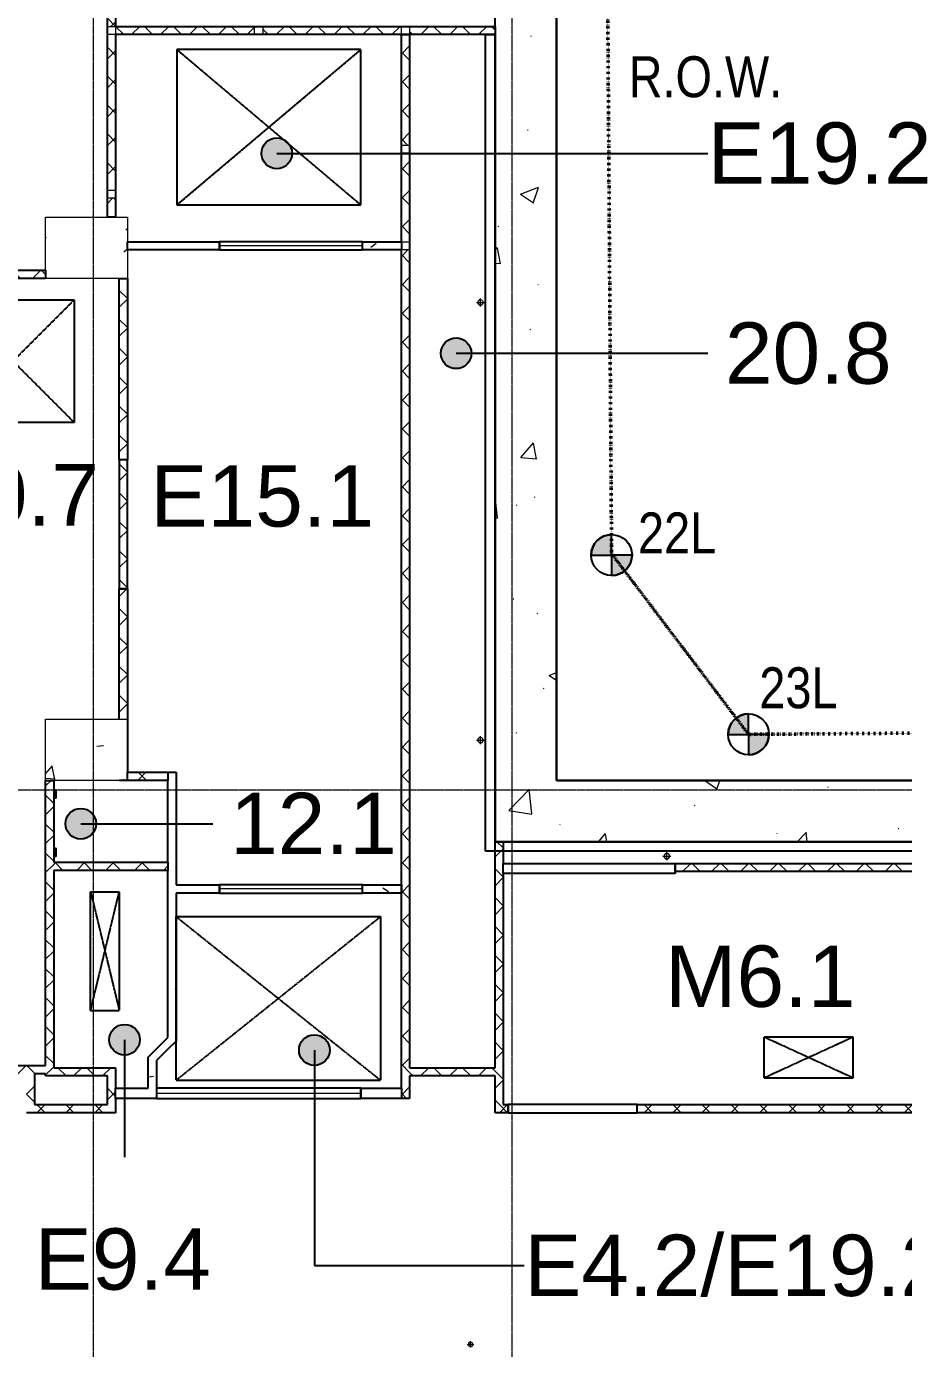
# Model space of a CAD drawing. Header units: millimetres. Extents: x 813027 to 1148939, y -931049 to -10.
# Drawn here: x 1045450 to 1066902, y -119003 to -86675 of the extents above; entities that cross this region are included whole.
import ezdxf

# ---------------------------------------------------------------- set-up
doc = ezdxf.new("R2010")
doc.units = ezdxf.units.MM
for name, pattern in [('DPA_Boundary 100', [7.5, 0, -1.5, 3, -1.5, 0, -1.5]), ('DPA_Grid _ Level 500', [5.5, 2.75, -0.75, 1.25, -0.75]), ('DPA_Hidden 100', [6, 4, -2])]:
    doc.linetypes.add(name, pattern=pattern)
for name, color, linetype, lineweight in [('A-ANNO-NOTE', 3, 'Continuous', 25), ('A-COLS', 5, 'Continuous', 9), ('A-COLS-E', 1, 'Continuous', 9), ('A-DETL', 1, 'Continuous', 25), ('A-DETL-GENF', 2, 'Continuous', 9), ('A-DOOR-E', 2, 'Continuous', 9), ('A-ROOM-IDEN', 3, 'Continuous', 25), ('A-WALL', 5, 'Continuous', 9), ('A-WALL-PATT', 1, 'Continuous', 25), ('G-ANNO-TEXT', 3, 'Continuous', 9), ('I-WALL', 5, 'Continuous', 25), ('M-HVAC-CDFF', 2, 'Continuous', 9), ('P-PIPE', 2, 'Continuous', 9), ('P-PIPE-CNTR', 2, 'Continuous', 9), ('S-COLS', 6, 'Continuous', 9), ('S-COLS-E', 2, 'Continuous', 9), ('S-GRID', 251, 'Continuous', 9), ('WALL-A', 3, 'Continuous', 25), ('WALL-E', 2, 'Continuous', 25), ('WALL-S', 5, 'Continuous', 25)]:
    doc.layers.add(name, color=color, linetype=linetype, lineweight=lineweight)
doc.styles.add('Arial Narrow_1', font='ARIALN.TTF', dxfattribs={"height": 1000})
doc.styles.add('Arial_1', font='arial.ttf', dxfattribs={"height": 1500})
pattern_1 = [(50, (-6.3, 1.8), (4554.602, -398.476), [476.25, -5238.75]), (355, (-6.3, 2), (-881.071, 4776.42), [381, -4191]), (100.451, (373, -31.4), (3673.565, 4377.916), [404.75, -4452.252]), (46.184, (-6.3, 1272), (6776.978, -1051.07), [714.375, -7858.125]), (96.636, (558.4, 1184), (5935.065, 6185.69), [607.126, -6678.38]), (351.184, (-6, 1272), (5935.12, 6185.636), [571.5, -6286.5]), (21, (628.7, 954.3), (3790.359, -2556.63), [476.25, -5238.75]), (326, (628.7, 954.3), (1545.052, 4604.703), [381, -4191]), (71.451, (944.5, 741.2), (5335.428, 2048.032), [404.75, -4452.252]), (37.5, (-6.3, 1.8), (77.215, 2113.876), [16.764, -4123.436, 16.764, -4237.736, -4206.875]), (37.5, (-6.3, 1.8), (77.215, 2113.876), [-8394.7, 16.764, -4190.111]), (7.5, (-6.3, 1.8), (1670.4916, 2504.5144), [16.764, -2408.936, 16.764, -4028.186, -1603.375]), (7.5, (-6.3, 1.8), (1670.4916, 2504.5144), [-6470.65, 16.764, -1586.611]), (327.5, (-1422.4, 1.8), (3389.7725, -143.2234), [16.764, -1570.736, 16.764, -4936.236, -6572.25]), (327.5, (-1422.4, 1.8), (3389.7725, -143.2234), [-6540.5, 16.764, -6555.486]), (317.5, (-2057.4, 1.8), (3703.232, 635.667), [16.764, -2046.986, 16.764, -3272.536, -4667.25]), (317.5, (-2057.4, 1.8), (3703.232, 635.667), [-5353.05, 16.764, -4650.486])]
pattern_2 = [(45, (-6.33, 1.8), (-353.5534, 353.5534), []), (135, (-6.33, 1.8), (-353.5534, -353.5534), [])]
pattern_3 = [(50, (-6.3, 1.8), (3643.682, -318.781), [381, -4191]), (355, (-6.3, 1.8), (-704.856, 3821.136), [304.8, -3352.8]), (100.451, (297.3, -24.8), (2938.852, 3502.332), [323.8, -3561.801]), (46.184, (-6.3, 1018), (5421.581, -840.856), [571.5, -6286.5]), (96.636, (445.5, 947.7), (4748.051, 4948.551), [485.7, -5342.702]), (351.184, (-6.3, 1018), (4748.1, 4948.506), [457.2, -5029.2]), (21, (501.7, 763.8), (3032.288, -2045.3045), [381, -4191]), (326, (501.7, 763.8), (1236.042, 3683.762), [304.8, -3352.8]), (71.451, (754.4, 593.3), (4268.343, 1638.425), [323.8, -3561.801]), (37.5, (-6.3, 1.8), (61.772, 1691.1008), [167.64, -3144.52, 167.64, -3235.96, -3365.5]), (37.5, (-6.3, 1.8), (61.772, 1691.1008), [-6715.76, 167.64, -3197.86]), (7.5, (-6.3, 1.8), (1336.3933, 2003.6115), [167.64, -1772.92, 167.64, -3068.32, -1282.7]), (7.5, (-6.3, 1.8), (1336.3933, 2003.6115), [-5176.52, 167.64, -1115.06]), (327.5, (-1139.2, 1.8), (2711.8178, -114.5786), [167.64, -1102.36, 167.64, -3794.76, -5257.8]), (327.5, (-1139.2, 1.8), (2711.8178, -114.5786), [-5232.4, 167.64, -5090.16]), (317.5, (-1647.2, 1.8), (2962.5856, 508.5334), [167.64, -1483.36, 167.64, -2463.8, -3733.8]), (317.5, (-1647.2, 1.8), (2962.5856, 508.5334), [-4282.44, 167.64, -3566.16])]
pattern_4 = [(50, (-1046926.3, 104361.8), (3643.682, -318.781), [381, -4191]), (355, (-1046926.3, 104361.8), (-704.856, 3821.136), [304.8, -3352.8]), (100.451, (-1046622.7, 104335.2), (2938.852, 3502.332), [323.8, -3561.801]), (46.184, (-1046926.3, 105378), (5421.581, -840.856), [571.5, -6286.5]), (96.636, (-1046474.5, 105307.7), (4748.05, 4948.551), [485.7, -5342.702]), (351.184, (-1046926.3, 105378), (4748.1, 4948.506), [457.2, -5029.2]), (21, (-1046418.3, 105123.8), (3032.288, -2045.3045), [381, -4191]), (326, (-1046418.3, 105123.8), (1236.042, 3683.762), [304.8, -3352.8]), (71.451, (-1046165.6, 104953.3), (4268.343, 1638.425), [323.8, -3561.801]), (37.5, (-1046926.3, 104361.8), (61.772, 1691.1008), [167.64, -3144.52, 167.64, -6601.46]), (37.5, (-1046926.3, 104361.8), (61.772, 1691.1008), [-3479.8, -3235.96, 167.64, -3197.86]), (7.5, (-1046926.3, 104361.8), (1336.3933, 2003.6115), [167.64, -1772.92, 167.64, -4351.02]), (7.5, (-1046926.3, 104361.8), (1336.3933, 2003.6115), [-2108.2, -3068.32, 167.64, -1115.06]), (327.5, (-1048059.2, 104361.8), (2711.8178, -114.5786), [167.64, -1102.36, -9220.2]), (327.5, (-1048059.2, 104361.8), (2711.8178, -114.5786), [-1270, 167.64, -3794.76, -5257.8]), (327.5, (-1048059.2, 104361.8), (2711.8178, -114.5786), [-5232.4, 167.64, -5090.16]), (317.5, (-1048567.2, 104361.8), (2962.5856, 508.5334), [167.64, -1483.36, 167.64, -6197.6]), (317.5, (-1048567.2, 104361.8), (2962.5856, 508.5334), [-1818.64, -2463.8, 167.64, -3566.16])]
pattern_5 = [(50, (-1046926.3, 92086.8), (3643.682, -318.781), [381, -4191]), (355, (-1046926.3, 92086.8), (-704.856, 3821.136), [304.8, -3352.8]), (100.451, (-1046622.7, 92060.2), (2938.852, 3502.332), [323.8, -3561.801]), (46.184, (-1046926.3, 93103), (5421.581, -840.856), [571.5, -6286.5]), (96.636, (-1046474.5, 93032.7), (4748.05, 4948.551), [485.7, -5342.702]), (351.184, (-1046926.3, 93103), (4748.1, 4948.506), [457.2, -5029.2]), (21, (-1046418.3, 92848.8), (3032.288, -2045.3045), [381, -4191]), (326, (-1046418.3, 92848.8), (1236.042, 3683.762), [304.8, -3352.8]), (71.451, (-1046165.6, 92678.3), (4268.343, 1638.425), [323.8, -3561.801]), (37.5, (-1046926.3, 92086.8), (61.772, 1691.1008), [167.64, -3144.52, 167.64, -6601.46]), (37.5, (-1046926.3, 92086.8), (61.772, 1691.1008), [-3479.8, -3235.96, 167.64, -3197.86]), (7.5, (-1046926.3, 92086.8), (1336.3933, 2003.6115), [167.64, -1772.92, 167.64, -4351.02]), (7.5, (-1046926.3, 92086.8), (1336.3933, 2003.6115), [-2108.2, -3068.32, 167.64, -1115.06]), (327.5, (-1048059.2, 92086.8), (2711.8178, -114.5786), [167.64, -1102.36, 167.64, -9052.56]), (327.5, (-1048059.2, 92086.8), (2711.8178, -114.5786), [-1437.64, -3794.76, 167.64, -5090.16]), (317.5, (-1048567.2, 92086.8), (2962.5856, 508.5334), [167.64, -1483.36, 167.64, -6197.6]), (317.5, (-1048567.2, 92086.8), (2962.5856, 508.5334), [-1818.64, -2463.8, 167.64, -3566.16])]

# ---------------------------------------------------------------- blocks, each defined once
blk = doc.blocks.new('DPA_Rectangular - 1500 x 2000mm-9166282-4160 - LOWER PLATFORM LEVEL - REFLECTED CEILING GENERAL PLAN')
at = {"layer": 'A-COLS-E'}
h = blk.add_hatch(dxfattribs=at)
h.set_pattern_fill('FP_4', color=256, style=0, pattern_type=2)
h.set_pattern_definition(pattern_4)
h.paths.add_polyline_path([(1000, -750), (1000, 750), (-1000, 750), (-1000, -750)])
h = blk.add_hatch(dxfattribs=at)
h.set_pattern_fill('FP_4', color=256, style=0, pattern_type=2)
h.set_pattern_definition(pattern_4)
h.paths.add_polyline_path([(1000, -750), (1000, 750), (-1000, 750), (-1000, -750)])
at = {"layer": 'A-COLS'}
for p, q in [((-1000, 750), (1000, 750)), ((-1000, -750), (-1000, 750)), ((1000, 750), (1000, -750)), ((1000, -750), (-1000, -750))]:
    blk.add_line(p, q, dxfattribs=at)
blk = doc.blocks.new('DPA_Rectangular - 1500 x 2000mm-3063143-4160 - LOWER PLATFORM LEVEL - REFLECTED CEILING GENERAL PLAN')
at = {"layer": 'A-COLS-E'}
h = blk.add_hatch(dxfattribs=at)
h.set_pattern_fill('FP_5', color=256, style=0, pattern_type=2)
h.set_pattern_definition(pattern_5)
h.paths.add_polyline_path([(1000, -750), (1000, 750), (-1000, 750), (-1000, -750)])
h = blk.add_hatch(dxfattribs=at)
h.set_pattern_fill('FP_5', color=256, style=0, pattern_type=2)
h.set_pattern_definition(pattern_5)
h.paths.add_polyline_path([(1000, -750), (1000, 750), (-1000, 750), (-1000, -750)])
at = {"layer": 'A-COLS'}
for p, q in [((-1000, 750), (1000, 750)), ((-1000, -750), (-1000, 750)), ((1000, 750), (1000, -750)), ((1000, -750), (-1000, -750))]:
    blk.add_line(p, q, dxfattribs=at)
blk = doc.blocks.new('WALL OPENING - H3500xW3500-23452979-4160 - LOWER PLATFORM LEVEL - REFLECTED CEILING GENERAL PLAN')
at = {"layer": 'A-DOOR-E'}
blk.add_line((-1750, 0), (1750, 0), dxfattribs=at)
blk = doc.blocks.new('WALL OPENING - H4000xW5000-13665429-4160 - LOWER PLATFORM LEVEL - REFLECTED CEILING GENERAL PLAN')
at = {"layer": 'A-DOOR-E'}
blk.add_line((-2500, 0), (2500, 0), dxfattribs=at)
blk = doc.blocks.new('ACM_STR_COLN_RC rectangular-Column - 200 x 200mm-23200236-4160 - LOWER PLATFORM LEVEL - REFLECTED CEILING GENERAL PLAN')
at = {"layer": 'S-COLS'}
for p, q in [((-100, 100), (100, 100)), ((-100, -100), (-100, 100)), ((100, 100), (100, -100)), ((100, -100), (-100, -100))]:
    blk.add_line(p, q, dxfattribs=at)
blk = doc.blocks.new('ACM_STR_COLN_RC rectangular-Column - 200 x 200mm-V169-4160 - LOWER PLATFORM LEVEL - REFLECTED CEILING GENERAL PLAN')
at = {"layer": 'S-COLS'}
for p, q in [((-100, 100), (100, 100)), ((-100, -100), (-100, 100)), ((100, 100), (100, -100)), ((100, -100), (-100, -100))]:
    blk.add_line(p, q, dxfattribs=at)
blk = doc.blocks.new('ACM_STR_COLN_RC rectangular-Column - 200 x 200mm-V170-4160 - LOWER PLATFORM LEVEL - REFLECTED CEILING GENERAL PLAN')
at = {"layer": 'S-COLS'}
for p, q in [((-100, 100), (100, 100)), ((-100, -100), (-100, 100)), ((100, 100), (100, -100)), ((100, -100), (-100, -100))]:
    blk.add_line(p, q, dxfattribs=at)
blk = doc.blocks.new('ACM_STR_COLN_RC rectangular-Column - 200 x 200mm-V171-4160 - LOWER PLATFORM LEVEL - REFLECTED CEILING GENERAL PLAN')
at = {"layer": 'S-COLS-E'}
h = blk.add_hatch(dxfattribs=at)
h.set_pattern_fill('FP_162', color=256, style=0, pattern_type=2)
h.set_pattern_definition([(50, (-1054726.3, 92041.8), (3643.682, -318.781), [381, -4191]), (355, (-1054726.3, 92041.8), (-704.856, 3821.136), [304.8, -3352.8]), (100.451, (-1054422.7, 92015.2), (2938.852, 3502.332), [323.8, -3561.801]), (46.184, (-1054726.3, 93058), (5421.581, -840.856), [571.5, -6286.5]), (96.636, (-1054274.5, 92987.7), (4748.05, 4948.551), [485.7, -5342.702]), (351.184, (-1054726.3, 93058), (4748.1, 4948.506), [457.2, -5029.2]), (21, (-1054218.3, 92803.8), (3032.288, -2045.3045), [381, -4191]), (326, (-1054218.3, 92803.8), (1236.042, 3683.762), [304.8, -3352.8]), (71.451, (-1053965.6, 92633.3), (4268.343, 1638.425), [323.8, -3561.801]), (37.5, (-1054726.3, 92041.8), (61.772, 1691.1008), [167.64, -3144.52, 167.64, -6601.46]), (37.5, (-1054726.3, 92041.8), (61.772, 1691.1008), [-3479.8, -3235.96, 167.64, -3197.86]), (7.5, (-1054726.3, 92041.8), (1336.3933, 2003.6115), [167.64, -1772.92, 167.64, -4351.02]), (7.5, (-1054726.3, 92041.8), (1336.3933, 2003.6115), [-2108.2, -3068.32, 167.64, -1115.06]), (327.5, (-1055859.2, 92041.8), (2711.8178, -114.5786), [167.64, -1102.36, 167.64, -9052.56]), (327.5, (-1055859.2, 92041.8), (2711.8178, -114.5786), [-1437.64, -3794.76, 167.64, -5090.16]), (317.5, (-1056367.2, 92041.8), (2962.5856, 508.5334), [167.64, -1483.36, 167.64, -6197.6]), (317.5, (-1056367.2, 92041.8), (2962.5856, 508.5334), [-1818.64, -2463.8, 167.64, -3566.16])])
h.paths.add_polyline_path([(100, -100), (100, 100), (-100, 100), (-100, -100)])
at = {"layer": 'S-COLS'}
for p, q in [((-100, 100), (100, 100)), ((-100, -100), (-100, 100)), ((100, 100), (100, -100)), ((100, -100), (-100, -100))]:
    blk.add_line(p, q, dxfattribs=at)
blk = doc.blocks.new('ACM_STR_COLN_RC rectangular-Column - 200 x 200mm-V172-4160 - LOWER PLATFORM LEVEL - REFLECTED CEILING GENERAL PLAN')
at = {"layer": 'S-COLS'}
for p, q in [((-100, 100), (100, 100)), ((-100, -100), (-100, 100)), ((100, 100), (100, -100)), ((100, -100), (-100, -100))]:
    blk.add_line(p, q, dxfattribs=at)
blk = doc.blocks.new('ACM_STR_COLN_RC rectangular-Column - 200 x 200mm-V173-4160 - LOWER PLATFORM LEVEL - REFLECTED CEILING GENERAL PLAN')
at = {"layer": 'S-COLS'}
for p, q in [((-100, 100), (100, 100)), ((-100, -100), (-100, 100)), ((100, 100), (100, -100)), ((100, -100), (-100, -100))]:
    blk.add_line(p, q, dxfattribs=at)
blk = doc.blocks.new('ACM_Generic Rect_Supply Deflection_Sidewall - Fresh Air-24257214-4160 - LOWER PLATFORM LEVEL - REFLECTED CEILING GENERAL PLAN')
at = {"layer": 'M-HVAC-CDFF'}
for p, q in [((100, -2450), (-100, -2450)), ((-100, -2450), (-100, -2500)), ((-100, -2500), (-100, -2450)), ((-100, -2450), (100, -2450)), ((100, -2500), (-100, -2500)), ((-100, -2500), (100, -2500)), ((-100, -2500), (-100, -2510)), ((-100, -2500), (-100, -2510)), ((-100, -2500), (100, -2500)), ((100, -2500), (-100, -2500)), ((-50, -2510), (-100, -2510)), ((-100, -2510), (100, -2510)), ((50, -2500), (-50, -2500)), ((50, -2500), (-50, -2500)), ((50, -2500), (-50, -2500)), ((50, -2500), (-50, -2500)), ((50, -2500), (-50, -2500)), ((50, -2500), (-50, -2500)), ((50, -2500), (-50, -2500)), ((50, -2500), (-50, -2500)), ((50, -2500), (-50, -2500)), ((50, -2500), (-50, -2500)), ((50, -2500), (-50, -2500)), ((50, -2500), (-50, -2500)), ((50, -2500), (-50, -2500)), ((50, -2500), (-50, -2500)), ((50, -2500), (-50, -2500)), ((50, -2500), (-50, -2500)), ((50, -2500), (-50, -2500)), ((50, -2500), (-50, -2500)), ((50, -2500), (-50, -2500)), ((50, -2500), (-50, -2500)), ((50, -2500), (-50, -2500)), ((-50, -2500), (50, -2500)), ((-50, -2510), (50, -2510)), ((50, -2510), (-50, -2510)), ((-50, -2510), (50, -2510)), ((50, -2510), (-50, -2510)), ((-50, -2510), (50, -2510)), ((50, -2510), (-50, -2510)), ((-50, -2510), (50, -2510)), ((50, -2510), (-50, -2510)), ((-50, -2510), (50, -2510)), ((50, -2510), (-50, -2510)), ((-50, -2510), (50, -2510)), ((50, -2510), (-50, -2510)), ((-50, -2510), (50, -2510)), ((50, -2510), (-50, -2510)), ((-50, -2510), (50, -2510)), ((50, -2510), (-50, -2510)), ((-50, -2510), (50, -2510)), ((50, -2510), (-50, -2510)), ((-50, -2510), (50, -2510)), ((50, -2510), (-50, -2510)), ((50, -2510), (-50, -2510)), ((100, -2510), (50, -2510)), ((100, -2500), (100, -2450)), ((100, -2450), (100, -2500)), ((100, -2510), (100, -2500)), ((100, -2500), (100, -2510))]:
    blk.add_line(p, q, dxfattribs=at)
blk = doc.blocks.new('Generic Rect Exhaust Deflection Sidewall - Exhaust Air-24259844-4160 - LOWER PLATFORM LEVEL - REFLECTED CEILING GENERAL PLAN')
at = {"layer": 'M-HVAC-CDFF'}
for p, q in [((100, -2450), (-100, -2450)), ((-100, -2450), (-100, -2500)), ((-100, -2500), (-100, -2450)), ((-100, -2450), (100, -2450)), ((100, -2500), (-100, -2500)), ((-100, -2500), (100, -2500)), ((-100, -2500), (-100, -2510)), ((-100, -2500), (-100, -2510)), ((-100, -2500), (100, -2500)), ((100, -2500), (-100, -2500)), ((-50, -2510), (-100, -2510)), ((-100, -2510), (100, -2510)), ((50, -2500), (-50, -2500)), ((50, -2500), (-50, -2500)), ((50, -2500), (-50, -2500)), ((50, -2500), (-50, -2500)), ((50, -2500), (-50, -2500)), ((50, -2500), (-50, -2500)), ((50, -2500), (-50, -2500)), ((50, -2500), (-50, -2500)), ((50, -2500), (-50, -2500)), ((50, -2500), (-50, -2500)), ((50, -2500), (-50, -2500)), ((50, -2500), (-50, -2500)), ((50, -2500), (-50, -2500)), ((50, -2500), (-50, -2500)), ((50, -2500), (-50, -2500)), ((50, -2500), (-50, -2500)), ((50, -2500), (-50, -2500)), ((50, -2500), (-50, -2500)), ((50, -2500), (-50, -2500)), ((50, -2500), (-50, -2500)), ((50, -2500), (-50, -2500)), ((-50, -2500), (50, -2500)), ((-50, -2510), (50, -2510)), ((50, -2510), (-50, -2510)), ((-50, -2510), (50, -2510)), ((50, -2510), (-50, -2510)), ((-50, -2510), (50, -2510)), ((50, -2510), (-50, -2510)), ((-50, -2510), (50, -2510)), ((50, -2510), (-50, -2510)), ((-50, -2510), (50, -2510)), ((50, -2510), (-50, -2510)), ((-50, -2510), (50, -2510)), ((50, -2510), (-50, -2510)), ((-50, -2510), (50, -2510)), ((50, -2510), (-50, -2510)), ((-50, -2510), (50, -2510)), ((50, -2510), (-50, -2510)), ((-50, -2510), (50, -2510)), ((50, -2510), (-50, -2510)), ((-50, -2510), (50, -2510)), ((50, -2510), (-50, -2510)), ((50, -2510), (-50, -2510)), ((100, -2510), (50, -2510)), ((100, -2500), (100, -2450)), ((100, -2450), (100, -2500)), ((100, -2510), (100, -2500)), ((100, -2500), (100, -2510))]:
    blk.add_line(p, q, dxfattribs=at)
blk = doc.blocks.new('DPA-AR_GM_ROW_Node - Micro-12676128-4160 - LOWER PLATFORM LEVEL - REFLECTED CEILING GENERAL PLAN')
at = {"layer": 'A-ANNO-NOTE', "lineweight": 9}
h = blk.add_hatch(color=256, dxfattribs=at)
edge = h.paths.add_edge_path()
edge.add_line((1, 0), (0, 0))
edge.add_line((0, 0), (0, 1))
edge.add_arc((0, 0), 1, 0, 90, ccw=False)
h = blk.add_hatch(color=256, dxfattribs=at)
edge = h.paths.add_edge_path()
edge.add_line((-1, 0), (0, 0))
edge.add_line((0, 0), (0, -1))
edge.add_arc((0, 0), 1, 180, 270, ccw=False)
at = {"layer": 'A-ANNO-NOTE'}
for p, q in [((0, 1), (0, 0)), ((0, 0), (-1, 0)), ((0, -1), (0, 0)), ((0, 0), (1, 0))]:
    blk.add_line(p, q, dxfattribs=at)
blk.add_circle((0, 0), 1, dxfattribs=at)
for start, end in [(360, 90), (180, 270)]:
    blk.add_arc((0, 0), 1, start, end, dxfattribs=at)
blk = doc.blocks.new('C-2-PP21-AR-4160-01-B_20250829-084021_EXCL')
blk.add_point((0, 0))

msp = doc.modelspace()

# ---------------------------------------------------------------- hatches: boundary and pattern name
at = {"layer": 'A-DETL-GENF'}
h = msp.add_hatch(dxfattribs=at)
h.set_pattern_fill('FP_2', style=0, pattern_type=2)
h.set_pattern_definition(pattern_2)
h.paths.add_polyline_path([(927640, -111190), (927640, -110585), (927440, -110585), (927440, -111040), (926215, -111040), (926215, -110585), (926760.9, -110585), (926760.9, -110385), (926215, -110385), (926215, -107740), (925840, -107740), (925840, -111190), (926698, -111190)])
h.paths.add_polyline_path([(993140, -111040), (994755, -111040), (994755, -110840), (993140, -110840)])
h.paths.add_polyline_path([(986750.1, -110585), (987440, -110585), (987440, -110385), (984440, -110385), (984440, -110585), (985677.7, -110585)])
h.paths.add_polyline_path([(930987.5, -110585), (932240, -110585), (932240, -110385), (929240, -110385), (929240, -110585)])
h.paths.add_polyline_path([(1042720, -103500), (1042920, -103500), (1042920, -100350), (1042720, -100350), (1042720, -103021.7)])
h.paths.add_polyline_path([(1047920, -100425), (1047920, -97275), (1047720, -97275), (1047720, -100425)])
h.paths.add_polyline_path([(896603, -53390.8), (896794.4, -53332.4), (896531.9, -52471.6), (896340.6, -52529.9), (896481.1, -52990.8)])
at = {"layer": 'A-ROOM-IDEN'}
h = msp.add_hatch(color=256, dxfattribs=at)
edge = h.paths.add_edge_path()
edge.add_arc((1051573, -89777.7), 375, 0, 360)
h = msp.add_hatch(color=256, dxfattribs=at)
edge = h.paths.add_edge_path()
edge.add_arc((1055959.5, -94667.7), 375, 0, 360)
h = msp.add_hatch(color=256, dxfattribs=at)
edge = h.paths.add_edge_path()
edge.add_arc((1046778.1, -106170.2), 375, 0, 360)
h = msp.add_hatch(color=256, dxfattribs=at)
edge = h.paths.add_edge_path()
edge.add_arc((1047850.3, -111451.1), 375, 0, 360)
h = msp.add_hatch(color=256, dxfattribs=at)
edge = h.paths.add_edge_path()
edge.add_arc((1052491.2, -111704.6), 375, 0, 360)
at = {"layer": 'A-WALL-PATT', "lineweight": 9}
h = msp.add_hatch(dxfattribs=at)
h.set_pattern_fill('FP_1', color=256, style=0, pattern_type=2)
h.set_pattern_definition(pattern_1)
h.paths.add_polyline_path([(1058410, -105110), (1058410, -76195), (1056910, -76195), (1056910, -105110), (1057525.7, -105110)])
h = msp.add_hatch(dxfattribs=at)
h.set_pattern_fill('FP_1', color=256, style=0, pattern_type=2)
h.set_pattern_definition(pattern_1)
h.paths.add_polyline_path([(1058410, -105110), (1058410, -76195), (1056910, -76195), (1056910, -105110), (1057525.7, -105110)])
h = msp.add_hatch(dxfattribs=at)
h.set_pattern_fill('FP_2', color=256, style=0, pattern_type=2)
h.set_pattern_definition(pattern_2)
h.paths.add_polyline_path([(1047630, -86675), (1047630, -84875), (1047430, -84875), (1047430, -86675)])
h = msp.add_hatch(dxfattribs=at)
h.set_pattern_fill('FP_2', color=256, style=0, pattern_type=2)
h.set_pattern_definition(pattern_2)
h.paths.add_polyline_path([(1047430, -91335), (1047630, -91335), (1047630, -90875), (1047430, -90875)])
h.paths.add_polyline_path([(1047459.6, -90675), (1047630, -90675), (1047630, -86875), (1047430, -86875), (1047430, -90675)])
h = msp.add_hatch(dxfattribs=at)
h.set_pattern_fill('FP_2', color=256, style=0, pattern_type=2)
h.set_pattern_definition(pattern_2)
h.paths.add_polyline_path([(1051230, -86875), (1054620, -86875), (1054620, -86675), (1051230, -86675)])
h.paths.add_polyline_path([(1051030, -86875), (1051030, -86675), (1047630, -86675), (1047630, -86875)])
h = msp.add_hatch(dxfattribs=at)
h.set_pattern_fill('FP_2', color=256, style=0, pattern_type=2)
h.set_pattern_definition(pattern_2)
h.paths.add_polyline_path([(1054620, -91940), (1054820, -91940), (1054820, -89775), (1054620, -89775), (1054620, -90514)])
h.paths.add_polyline_path([(1054713.4, -89575), (1054820, -89575), (1054820, -86875), (1054620, -86875), (1054620, -89575)])
h = msp.add_hatch(dxfattribs=at)
h.set_pattern_fill('FP_2', color=256, style=0, pattern_type=2)
h.set_pattern_definition(pattern_2)
h.paths.add_polyline_path([(1054820, -86875), (1056910, -86875), (1056910, -86675), (1054820, -86675)])
h = msp.add_hatch(dxfattribs=at)
h.set_pattern_fill('FP_3', color=256, style=0, pattern_type=2)
h.set_pattern_definition(pattern_3)
h.paths.add_polyline_path([(1054620, -92140), (1054620, -91940), (1053670, -91940), (1053670, -92140)])
h.paths.add_polyline_path([(1050170, -92140), (1050170, -91940), (1047920, -91940), (1047920, -92140)])
h = msp.add_hatch(dxfattribs=at)
h.set_pattern_fill('FP_3', color=256, style=0, pattern_type=2)
h.set_pattern_definition(pattern_3)
h.paths.add_polyline_path([(1054620, -92140), (1054620, -91940), (1053670, -91940), (1053670, -92140)])
h.paths.add_polyline_path([(1050170, -92140), (1050170, -91940), (1047920, -91940), (1047920, -92140)])
h = msp.add_hatch(dxfattribs=at)
h.set_pattern_fill('FP_2', color=256, style=0, pattern_type=2)
h.set_pattern_definition(pattern_2)
h.paths.add_polyline_path([(1054820, -107665), (1054820, -92140), (1054620, -92140), (1054620, -107665)])
h = msp.add_hatch(dxfattribs=at)
h.set_pattern_fill('FP_2', color=256, style=0, pattern_type=2)
h.set_pattern_definition(pattern_2)
h.paths.add_polyline_path([(1045920, -92835), (1045920, -92635), (1042920, -92635), (1042920, -92835), (1044657.4, -92835)])
h = msp.add_hatch(dxfattribs=at)
h.set_pattern_fill('FP_2', color=256, style=0, pattern_type=2)
h.set_pattern_definition(pattern_2)
h.paths.add_polyline_path([(1047920, -103610), (1047920, -100425), (1047720, -100425), (1047720, -103610), (1047820.2, -103610)])
h.paths.add_polyline_path([(1047820, -97275), (1047920, -97275), (1047920, -92835), (1047720, -92835), (1047720, -97275)])
h = msp.add_hatch(dxfattribs=at)
h.set_pattern_fill('FP_2', color=256, style=0, pattern_type=2)
h.set_pattern_definition(pattern_2)
h.paths.add_polyline_path([(1048910, -105110), (1048910, -104910), (1047920, -104910), (1047920, -105110)])
h = msp.add_hatch(dxfattribs=at)
h.set_pattern_fill('FP_2', color=256, style=0, pattern_type=2)
h.set_pattern_definition(pattern_2)
h.paths.add_polyline_path([(1046120, -112135), (1046120, -105110), (1045920, -105110), (1045920, -112135)])
h = msp.add_hatch(dxfattribs=at)
h.set_pattern_fill('FP_1', color=256, style=0, pattern_type=2)
h.set_pattern_definition(pattern_1)
h.paths.add_polyline_path([(1061815.2, -106610), (1071600, -106610), (1071600, -105110), (1056910, -105110), (1056910, -106610), (1057525.7, -106610)])
h = msp.add_hatch(dxfattribs=at)
h.set_pattern_fill('FP_1', color=256, style=0, pattern_type=2)
h.set_pattern_definition(pattern_1)
h.paths.add_polyline_path([(1061815.2, -106610), (1071600, -106610), (1071600, -105110), (1056910, -105110), (1056910, -106610), (1057525.7, -106610)])
h = msp.add_hatch(dxfattribs=at)
h.set_pattern_fill('FP_2', color=256, style=0, pattern_type=2)
h.set_pattern_definition(pattern_2)
h.paths.add_polyline_path([(1057110, -113035), (1057110, -106610), (1056910, -106610), (1056910, -113035)])
h = msp.add_hatch(dxfattribs=at)
h.set_pattern_fill('FP_2', color=256, style=0, pattern_type=2)
h.set_pattern_definition(pattern_2)
h.paths.add_polyline_path([(1048910, -107310), (1048910, -107110), (1046120, -107110), (1046120, -107310)])
h = msp.add_hatch(dxfattribs=at)
h.set_pattern_fill('FP_2', color=256, style=0, pattern_type=2)
h.set_pattern_definition(pattern_2)
h.paths.add_polyline_path([(1071070, -107340), (1071070, -107140), (1061313, -107140), (1061313, -107340), (1070870, -107340)])
h = msp.add_hatch(dxfattribs=at)
h.set_pattern_fill('FP_3', color=256, style=0, pattern_type=2)
h.set_pattern_definition(pattern_3)
h.paths.add_polyline_path([(1048910, -111682.5), (1049110, -111482.5), (1049110, -107510), (1048910, -107510), (1048910, -111399.7)])
h = msp.add_hatch(dxfattribs=at)
h.set_pattern_fill('FP_3', color=256, style=0, pattern_type=2)
h.set_pattern_definition(pattern_3)
h.paths.add_polyline_path([(1048910, -111682.5), (1049110, -111482.5), (1049110, -107510), (1048910, -107510), (1048910, -111399.7)])
h = msp.add_hatch(dxfattribs=at)
h.set_pattern_fill('FP_3', color=256, style=0, pattern_type=2)
h.set_pattern_definition(pattern_3)
h.paths.add_polyline_path([(1054620, -107865), (1054620, -107665), (1053670, -107665), (1053670, -107865)])
h.paths.add_polyline_path([(1049110, -107865), (1050170, -107865), (1050170, -107665), (1049110, -107665), (1049110, -107765)])
h = msp.add_hatch(dxfattribs=at)
h.set_pattern_fill('FP_3', color=256, style=0, pattern_type=2)
h.set_pattern_definition(pattern_3)
h.paths.add_polyline_path([(1054620, -107865), (1054620, -107665), (1053670, -107665), (1053670, -107865)])
h.paths.add_polyline_path([(1049110, -107865), (1050170, -107865), (1050170, -107665), (1049110, -107665), (1049110, -107765)])
h = msp.add_hatch(dxfattribs=at)
h.set_pattern_fill('FP_2', color=256, style=0, pattern_type=2)
h.set_pattern_definition(pattern_2)
h.paths.add_polyline_path([(1054620, -112885), (1054820, -112885), (1054820, -107665), (1054620, -107665), (1054620, -112760)])
h = msp.add_hatch(dxfattribs=at)
h.set_pattern_fill('FP_2', color=256, style=0, pattern_type=2)
h.set_pattern_definition(pattern_2)
h.paths.add_polyline_path([(1042920, -112285), (1045920, -112285), (1045920, -112085), (1042920, -112085)])
h = msp.add_hatch(dxfattribs=at)
h.set_pattern_fill('FP_2', color=256, style=0, pattern_type=2)
h.set_pattern_definition(pattern_2)
h.paths.add_polyline_path([(1047630, -112335), (1047630, -112135), (1045920, -112135), (1045920, -112335), (1047430, -112335)])
h = msp.add_hatch(dxfattribs=at)
h.set_pattern_fill('FP_3', color=256, style=0, pattern_type=2)
h.set_pattern_definition(pattern_3)
h.paths.add_polyline_path([(1048430, -112635), (1048630, -112635), (1048630, -111962.5), (1048430, -112162.5)])
h = msp.add_hatch(dxfattribs=at)
h.set_pattern_fill('FP_3', color=256, style=0, pattern_type=2)
h.set_pattern_definition(pattern_3)
h.paths.add_polyline_path([(1048430, -112635), (1048630, -112635), (1048630, -111962.5), (1048430, -112162.5)])
h = msp.add_hatch(dxfattribs=at)
h.set_pattern_fill('FP_2', color=256, style=0, pattern_type=2)
h.set_pattern_definition(pattern_2)
h.paths.add_polyline_path([(1056910, -112335), (1056910, -112135), (1054820, -112135), (1054820, -112335)])
h = msp.add_hatch(dxfattribs=at)
h.set_pattern_fill('FP_2', color=256, style=0, pattern_type=2)
h.set_pattern_definition(pattern_2)
h.paths.add_polyline_path([(1045650, -113035), (1045650, -112285), (1045450, -112285), (1045450, -113035)])
h = msp.add_hatch(dxfattribs=at)
h.set_pattern_fill('FP_2', color=256, style=0, pattern_type=2)
h.set_pattern_definition(pattern_2)
h.paths.add_polyline_path([(1047630, -113035), (1047630, -112335), (1047430, -112335), (1047430, -113035)])
h = msp.add_hatch(dxfattribs=at)
h.set_pattern_fill('FP_2', color=256, style=0, pattern_type=2)
h.set_pattern_definition(pattern_2)
h.paths.add_polyline_path([(1045450, -113235), (1047630, -113235), (1047630, -113035), (1045450, -113035)])
h = msp.add_hatch(dxfattribs=at)
h.set_pattern_fill('FP_2', color=256, style=0, pattern_type=2)
h.set_pattern_definition(pattern_2)
h.paths.add_polyline_path([(1060385, -113235), (1071600, -113235), (1071600, -113035), (1060385, -113035), (1060385, -113135)])
h.paths.add_polyline_path([(1056910, -113235), (1057235, -113235), (1057235, -113035), (1056910, -113035), (1056910, -113135)])

# ---------------------------------------------------------------- linework, layer by layer
at = {"layer": 'A-DETL', "linetype": 'DPA_Boundary 100', "lineweight": 50}
for p, q in [((1059761.3, -99566.2), (1059594.4, -75828.2)), ((1059761.3, -99566.2), (1063110.2, -103984.4)), ((1079518.9, -103862.2), (1063110.2, -103984.4))]:
    msp.add_line(p, q, dxfattribs=at)
at = {"layer": 'A-DETL', "linetype": 'DPA_Hidden 100'}
for p, q in [((1058410, -105110), (1058410, -76195)), ((1056680, -106840), (1056680, -86875)), ((1049130, -87240), (1049130, -91040)), ((1053630, -87240), (1049130, -87240)), ((1049130, -91040), (1053630, -87240)), ((1049130, -87240), (1053630, -91040)), ((1053630, -91040), (1053630, -87240)), ((1049130, -91040), (1053630, -91040)), ((1043620, -93360), (1046620, -93360)), ((1043620, -96360), (1046620, -93360)), ((1043620, -93360), (1046620, -96360)), ((1046620, -93360), (1046620, -96360)), ((1046620, -96360), (1043620, -96360)), ((1073100, -105110), (1058410, -105110)), ((1056910, -106840), (1056680, -106840)), ((1071370, -106840), (1056910, -106840)), ((1047020, -107835), (1047720, -107835)), ((1047020, -110735), (1047020, -107835)), ((1047020, -110735), (1047720, -107835)), ((1047020, -107835), (1047720, -110735)), ((1047720, -107835), (1047720, -110735)), ((1049110, -108441), (1054110, -108441)), ((1049110, -112441), (1049110, -108441)), ((1049110, -112441), (1054110, -108441)), ((1049110, -108441), (1054110, -112441)), ((1054110, -108441), (1054110, -112441)), ((1047020, -110735), (1047720, -110735)), ((1063490, -111380), (1065670, -111380)), ((1063490, -112380), (1063490, -111380)), ((1063490, -111380), (1065670, -112380)), ((1063490, -112380), (1065670, -111380)), ((1065670, -112380), (1065670, -111380)), ((1049110, -112441), (1054110, -112441)), ((1063490, -112380), (1065670, -112380))]:
    msp.add_line(p, q, dxfattribs=at)
at = {"layer": 'A-DETL', "lineweight": 9}
for p, q in [((1049130, -87240), (1053630, -91040)), ((1053630, -87240), (1049130, -91040)), ((1053630, -87240), (1049130, -87240)), ((1049130, -87240), (1049130, -91040)), ((1053630, -91040), (1053630, -87240)), ((1049130, -91040), (1053630, -91040))]:
    msp.add_line(p, q, dxfattribs=at)
at = {"layer": 'A-DETL'}
for p, q in [((1047920, -97275), (1047720, -97275)), ((1047720, -97275), (1047720, -100425)), ((1047920, -100425), (1047920, -97275)), ((1047720, -100425), (1047920, -100425))]:
    msp.add_line(p, q, dxfattribs=at)
at = {"layer": 'A-ROOM-IDEN'}
for p, q in [((1051573, -89777.7), (1062113, -89777.7)), ((1055959.5, -94667.7), (1062113, -94667.7)), ((1046778.1, -106170.2), (1050010.7, -106170.2)), ((1047850.3, -111451.1), (1047850.3, -114319.8)), ((1052491.2, -111704.6), (1052491.2, -116974.6)), ((1052491.2, -116974.6), (1057624.1, -116974.6))]:
    msp.add_line(p, q, dxfattribs=at)
for centre in [(1051573, -89777.7), (1055959.5, -94667.7), (1046778.1, -106170.2), (1047850.3, -111451.1), (1052491.2, -111704.6)]:
    msp.add_circle(centre, 375, dxfattribs=at)
at = {"layer": 'A-WALL', "lineweight": 25}
for p, q in [((1056680, -86675), (1056910, -86675)), ((1056910, -86875), (1056680, -86875)), ((1056680, -86875), (1056910, -86875)), ((1056910, -86675), (1056910, -86875)), ((1054620, -91940), (1054620, -92040)), ((1054620, -92040), (1054620, -92140)), ((1047920, -105110), (1047920, -104910)), ((1048910, -104910), (1048910, -105110)), ((1048910, -107110), (1048910, -107310)), ((1057110, -107390), (1057110, -107140)), ((1061313, -107340), (1061313, -107140)), ((1061313, -107140), (1061313, -107340)), ((1047630, -112760), (1047630, -112635)), ((1047630, -112885), (1047630, -112760)), ((1054620, -112635), (1054620, -112760)), ((1054620, -112760), (1054620, -112885))]:
    msp.add_line(p, q, dxfattribs=at)
at = {"layer": 'I-WALL'}
for p, q in [((1056910, -86875), (1056910, -106610)), ((1056910, -106610), (1071600, -106610))]:
    msp.add_line(p, q, dxfattribs=at)
at = {"layer": 'P-PIPE'}
for centre, radius, start, end in [((1056555.3, -93423.9), 67.1, 106.95748, 196.95748), ((1056555.3, -93423.9), 67.2, 16.95748, 106.95748), ((1056555.3, -93423.9), 67.2, 286.95748, 16.95748), ((1056555.3, -93423.9), 67.1, 196.95748, 286.95748), ((1056554.9, -104127.7), 67.2, 106.95748, 196.95748), ((1056554.9, -104127.7), 67.1, 16.95748, 106.95748), ((1056554.9, -104127.7), 67.2, 196.95748, 286.95748), ((1056554.9, -104127.7), 67.1, 286.95748, 16.95748), ((1061114.1, -106964.7), 67.2, 106.95748, 196.95748), ((1061114.1, -106964.7), 67.2, 196.95748, 286.95748), ((1061114.1, -106964.7), 67.1, 16.95748, 106.95748), ((1061114.1, -106964.7), 67.1, 286.95748, 16.95748), ((1056313, -118900), 54.4, 106.95748, 196.95748), ((1056313, -118900), 54.4, 106.95748, 196.95748), ((1056313, -118900), 54.4, 196.95748, 286.95748), ((1056313, -118900), 54.4, 196.95748, 286.95748), ((1056313, -118900), 54.4, 16.95748, 106.95748), ((1056313, -118900), 54.4, 16.95748, 106.95748), ((1056313, -118900), 54.4, 286.95748, 16.95748), ((1056313, -118900), 54.4, 286.95748, 16.95748)]:
    msp.add_arc(centre, radius, start, end, dxfattribs=at)
at = {"layer": 'P-PIPE-CNTR'}
for p, q in [((1056455.3, -93423.9), (1056655.3, -93423.9)), ((1056555.3, -93523.9), (1056555.3, -93323.9)), ((1056554.9, -104227.7), (1056554.9, -104027.7)), ((1056454.9, -104127.7), (1056654.9, -104127.7)), ((1061014.1, -106964.7), (1061214.1, -106964.7)), ((1061114.1, -107064.7), (1061114.1, -106864.7)), ((1056233, -118900), (1056393, -118900)), ((1056233, -118900), (1056393, -118900)), ((1056313, -118980), (1056313, -118820)), ((1056313, -118980), (1056313, -118820))]:
    msp.add_line(p, q, dxfattribs=at)
at = {"layer": 'S-GRID', "linetype": 'DPA_Grid _ Level 500'}
for p, q in [((1047090, -191381.7), (1047090, -15135.4)), ((1057330, -191381.7), (1057330, -15135.4)), ((847220.5, -105340), (1079421.7, -105340))]:
    msp.add_line(p, q, dxfattribs=at)
at = {"layer": 'WALL-A'}
for p, q in [((1058410, -76195), (1058410, -105110)), ((1047430, -86675), (1047430, -84875)), ((1047630, -84875), (1047630, -86675)), ((1056910, -86675), (1056910, -84875)), ((1054820, -86675), (1056680, -86675)), ((1056680, -86875), (1054820, -86875)), ((1056910, -105110), (1056910, -86875)), ((1054620, -107665), (1054620, -92140)), ((1054820, -92140), (1054820, -107665)), ((1042920, -92635), (1045920, -92635)), ((1045920, -92635), (1045920, -92835)), ((1045920, -92835), (1042920, -92835)), ((1047720, -97275), (1047720, -92835)), ((1047720, -92835), (1047920, -92835)), ((1047920, -92835), (1047920, -97275)), ((1047920, -97275), (1047720, -97275)), ((1047720, -103610), (1047720, -100425)), ((1047720, -100425), (1047920, -100425)), ((1047920, -100425), (1047920, -103615)), ((1047920, -104910), (1048910, -104910)), ((1045920, -112085), (1045920, -105110)), ((1045920, -105110), (1046120, -105110)), ((1046120, -105110), (1046120, -107110)), ((1048910, -105110), (1047920, -105110)), ((1056910, -106610), (1056910, -105110)), ((1058410, -105110), (1071600, -105110)), ((1071600, -106610), (1056910, -106610)), ((1056910, -112135), (1056910, -106610)), ((1056910, -106610), (1057110, -106610)), ((1057110, -106610), (1057110, -107140)), ((1046120, -107110), (1048910, -107110)), ((1046120, -107310), (1046120, -112135)), ((1048910, -107310), (1046120, -107310)), ((1061313, -107140), (1071070, -107140)), ((1057110, -107390), (1057110, -113035)), ((1070870, -107340), (1061313, -107340)), ((1054620, -112635), (1054620, -107665)), ((1054820, -107665), (1054820, -112135)), ((1042920, -112085), (1045920, -112085)), ((1046120, -112135), (1047630, -112135)), ((1047630, -112135), (1047630, -112335)), ((1054820, -112135), (1056910, -112135)), ((1045920, -112285), (1045650, -112285)), ((1045650, -112285), (1045650, -113035)), ((1045920, -112335), (1045920, -112285)), ((1047430, -112335), (1045920, -112335)), ((1047430, -113035), (1047430, -112335)), ((1047630, -112335), (1047630, -112635)), ((1056910, -112335), (1054820, -112335)), ((1054820, -112335), (1054820, -112885)), ((1056910, -113035), (1056910, -112335)), ((1045650, -113035), (1047430, -113035)), ((1047630, -112885), (1047630, -113035)), ((1047630, -113035), (1047630, -113235)), ((1054820, -112885), (1054620, -112885)), ((1056910, -113235), (1056910, -113035)), ((1057110, -113035), (1057235, -113035)), ((1057235, -113035), (1057235, -113235)), ((1060385, -113235), (1060385, -113035)), ((1060385, -113035), (1070870, -113035)), ((1047630, -113235), (1045450, -113235)), ((1057235, -113235), (1056910, -113235)), ((1071600, -113235), (1060385, -113235))]:
    msp.add_line(p, q, dxfattribs=at)
at = {"layer": 'WALL-E'}
for p, q in [((1053670, -91940), (1050170, -91940)), ((1050170, -92140), (1050170, -91940)), ((1053670, -92140), (1053670, -91940)), ((1050170, -92140), (1053670, -92140)), ((1047720, -97275), (1047720, -100425)), ((1047920, -97275), (1047720, -97275)), ((1047920, -100425), (1047920, -97275)), ((1047920, -100425), (1047720, -100425)), ((1053670, -107665), (1050170, -107665)), ((1050170, -107865), (1050170, -107665)), ((1050170, -107865), (1053670, -107865)), ((1053670, -107865), (1053670, -107665)), ((1053630, -112635), (1048630, -112635)), ((1048630, -112635), (1048630, -112885)), ((1053630, -112635), (1053630, -112885)), ((1048630, -112885), (1053630, -112885)), ((1060385, -113035), (1057235, -113035)), ((1057235, -113235), (1057235, -113035)), ((1060385, -113235), (1060385, -113035)), ((1057235, -113235), (1060385, -113235))]:
    msp.add_line(p, q, dxfattribs=at)
at = {"layer": 'WALL-S'}
for p, q in [((1047430, -91335), (1047430, -86675)), ((1047630, -86675), (1054820, -86675)), ((1047630, -86875), (1047630, -91335)), ((1054820, -86875), (1047630, -86875)), ((1054620, -91940), (1054620, -86875)), ((1054620, -86875), (1054820, -86875)), ((1054820, -86875), (1054820, -92140)), ((1047630, -91335), (1047430, -91335)), ((1047920, -92140), (1047920, -91940)), ((1047920, -91940), (1050170, -91940)), ((1050170, -91940), (1050170, -92140)), ((1053670, -92140), (1053670, -91940)), ((1053670, -91940), (1054620, -91940)), ((1050170, -92140), (1047920, -92140)), ((1054620, -92140), (1053670, -92140)), ((1047920, -103615), (1047920, -104910)), ((1048910, -104910), (1049110, -104910)), ((1049110, -104910), (1049110, -107510)), ((1047920, -105110), (1047720, -105110)), ((1048910, -107110), (1048910, -105110)), ((1048910, -107510), (1048910, -107310)), ((1057110, -107140), (1061313, -107140)), ((1048910, -111399.7), (1048910, -107510)), ((1049110, -107510), (1049110, -107665)), ((1061313, -107390), (1057110, -107390)), ((1061313, -107340), (1061313, -107390)), ((1049110, -107665), (1050170, -107665)), ((1050170, -107865), (1049110, -107865)), ((1049110, -107865), (1049110, -111482.5)), ((1050170, -107665), (1050170, -107865)), ((1053670, -107665), (1054620, -107665)), ((1053670, -107865), (1053670, -107665)), ((1054620, -107865), (1053670, -107865)), ((1054620, -107665), (1054620, -107865)), ((1048430, -111879.7), (1048910, -111399.7)), ((1049110, -111482.5), (1048910, -111682.5)), ((1048910, -111682.5), (1048630, -111962.5)), ((1048430, -112162.5), (1048430, -111879.7)), ((1048430, -112635), (1048430, -112162.5)), ((1048630, -111962.5), (1048630, -112635)), ((1047630, -112635), (1048430, -112635)), ((1048630, -112635), (1048630, -112885)), ((1053630, -112635), (1054620, -112635)), ((1053630, -112885), (1053630, -112635)), ((1048630, -112885), (1047630, -112885)), ((1054620, -112885), (1053630, -112885))]:
    msp.add_line(p, q, dxfattribs=at)

# ---------------------------------------------------------------- block references
msp.add_blockref('C-2-PP21-AR-4160-01-B_20250829-084021_EXCL', (1047090, -105340))
at = {"layer": 'A-ANNO-NOTE', "xscale": 500, "yscale": 500, "zscale": 500, "rotation": 90.00000000000034}
for p in [(1059761.2, -99600.2), (1063110.2, -103984.4)]:
    msp.add_blockref('DPA-AR_GM_ROW_Node - Micro-12676128-4160 - LOWER PLATFORM LEVEL - REFLECTED CEILING GENERAL PLAN', p, dxfattribs=at)
at = {"layer": 'A-COLS-E'}
for name, p in [('DPA_Rectangular - 1500 x 2000mm-3063143-4160 - LOWER PLATFORM LEVEL - REFLECTED CEILING GENERAL PLAN', (1046920, -92085)), ('DPA_Rectangular - 1500 x 2000mm-9166282-4160 - LOWER PLATFORM LEVEL - REFLECTED CEILING GENERAL PLAN', (1046920, -104360))]:
    msp.add_blockref(name, p, dxfattribs=at)
at = {"layer": 'A-DOOR-E', "rotation": 180}
for p in [(1051920, -92040), (1051920, -107765)]:
    msp.add_blockref('WALL OPENING - H3500xW3500-23452979-4160 - LOWER PLATFORM LEVEL - REFLECTED CEILING GENERAL PLAN', p, dxfattribs=at)
at = {"layer": 'A-DOOR-E'}
msp.add_blockref('WALL OPENING - H4000xW5000-13665429-4160 - LOWER PLATFORM LEVEL - REFLECTED CEILING GENERAL PLAN', (1051130, -112760), dxfattribs=at)
at = {"layer": 'M-HVAC-CDFF', "rotation": 89.9999999999999}
for name, p in [('Generic Rect Exhaust Deflection Sidewall - Exhaust Air-24259844-4160 - LOWER PLATFORM LEVEL - REFLECTED CEILING GENERAL PLAN', (1043670, -105443.4)), ('ACM_Generic Rect_Supply Deflection_Sidewall - Fresh Air-24257214-4160 - LOWER PLATFORM LEVEL - REFLECTED CEILING GENERAL PLAN', (1043670, -106868.2))]:
    msp.add_blockref(name, p, dxfattribs=at)
at = {"layer": 'S-COLS-E'}
for name, p in [('ACM_STR_COLN_RC rectangular-Column - 200 x 200mm-V170-4160 - LOWER PLATFORM LEVEL - REFLECTED CEILING GENERAL PLAN', (1047530, -86775)), ('ACM_STR_COLN_RC rectangular-Column - 200 x 200mm-V169-4160 - LOWER PLATFORM LEVEL - REFLECTED CEILING GENERAL PLAN', (1051130, -86775)), ('ACM_STR_COLN_RC rectangular-Column - 200 x 200mm-23200236-4160 - LOWER PLATFORM LEVEL - REFLECTED CEILING GENERAL PLAN', (1054720, -86775)), ('ACM_STR_COLN_RC rectangular-Column - 200 x 200mm-V173-4160 - LOWER PLATFORM LEVEL - REFLECTED CEILING GENERAL PLAN', (1054720, -89675)), ('ACM_STR_COLN_RC rectangular-Column - 200 x 200mm-V172-4160 - LOWER PLATFORM LEVEL - REFLECTED CEILING GENERAL PLAN', (1047530, -90775)), ('ACM_STR_COLN_RC rectangular-Column - 200 x 200mm-V171-4160 - LOWER PLATFORM LEVEL - REFLECTED CEILING GENERAL PLAN', (1054720, -92040))]:
    msp.add_blockref(name, p, dxfattribs=at)

# ---------------------------------------------------------------- texts
at = {"layer": 'A-ROOM-IDEN', "lineweight": 9, "char_height": 1500, "attachment_point": 1, "style": 'Arial_1'}
for s, insert, width in [('E19.2', (1062113, -89021.4), 6774.259), ('20.8', (1062532.5, -93911.4), 5050.631), ('20.7', (1043143.5, -97377.9), 5050.631), ('E15.1', (1048481.9, -97402.7), 6774.259), ('12.1', (1050430.1, -105413.9), 5050.631), ('M6.1', (1061070.3, -109147.9), 5732.066), ('E9.4', (1045652.3, -116063.5), 5331.222), ('E4.2/E19.2', (1057624.1, -116218.3), 12827)]:
    msp.add_mtext(s, dxfattribs=dict(at, insert=insert, width=width))
at = {"layer": 'G-ANNO-TEXT', "color": 7, "char_height": 1000, "attachment_point": 1, "style": 'Arial Narrow_1'}
for s, insert, width in [('R.O.W.', (1060179.3, -87404.5), 4609.703), ('22L', (1060407, -98559), 2405.062), ('23L', (1063374.2, -102345.5), 2405.062)]:
    msp.add_mtext(s, dxfattribs=dict(at, insert=insert, width=width))

doc.saveas('drawing.dxf')
